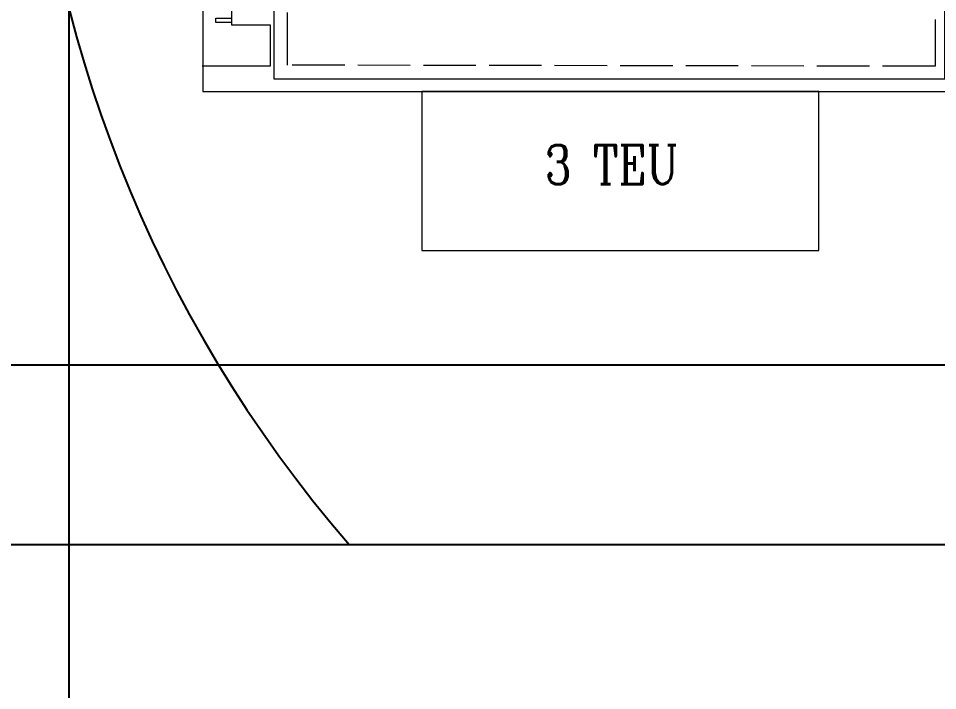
# Model space of a CAD drawing. Header units: millimetres. Extents: x -4 to 3776, y -4 to 4079.
# Drawn here: x 358.8 to 429.4, y 140.8 to 192.5 of the extents above; entities that cross this region are included whole.
import ezdxf
from ezdxf import colors
from ezdxf.entities.mleader import LeaderData, LeaderLine
from ezdxf.math import Vec2, Vec3

# ---------------------------------------------------------------- set-up
doc = ezdxf.new("R2010")
doc.units = ezdxf.units.MM
doc.linetypes.add('PDF_IMPORT', pattern=[1, 0.8, -0.2])
for name, color, linetype in [('BK_kedu', 255, 'Continuous'), ('HOLD3', 7, 'Continuous'), ('PDF_0', 7, 'Continuous')]:
    doc.layers.add(name, color=color, linetype=linetype)
doc.layers.add('Sheet$GRID', color=254, linetype='Continuous', true_color=0xbebebe)
doc.styles.add('ROMANC', font='ROMANC.shx', dxfattribs={"width": 0.8, "bigfont": 'HZDX.shx'})
doc.styles.get("Standard").update_dxf_attribs({"font": 'arial.ttf'})

# ---------------------------------------------------------------- blocks, each defined once
blk = doc.blocks.new('1teu')
at = {"layer": 'PDF_0', "lineweight": 0}
for points in [[(4618.027, 3473.056), (4618.027, 3410.079), (4681.004, 3410.079), (4681.004, 3473.056)], [(4623.484, 3472.039), (4623.484, 3411.05), (4675.039, 3411.05), (4675.039, 3472.039)], [(4619.045, 3415.397), (4619.045, 3415.72), (4620.247, 3415.72), (4620.247, 3415.397)]]:
    blk.add_lwpolyline(points, close=True, dxfattribs=at)
blk.add_lwpolyline([(4617.981, 3471.114), (4623.206, 3471.114), (4623.206, 3467.924), (4620.247, 3467.924), (4620.247, 3466.028), (4623.206, 3466.028), (4623.252, 3441.568), (4623.206, 3417.061), (4620.247, 3417.061), (4620.247, 3415.212), (4623.206, 3415.212), (4623.206, 3412.021), (4617.981, 3412.021)], dxfattribs=at)
at = {"layer": 'PDF_0', "linetype": 'PDF_IMPORT', "lineweight": 0, "ltscale": 5.039986}
blk.add_lwpolyline([(4674.3, 3471.068), (4674.3, 3412.021), (4624.547, 3412.114), (4624.547, 3471.114), (4674.3, 3471.068)], dxfattribs=at)

msp = doc.modelspace()

# ---------------------------------------------------------------- linework, layer by layer
at = {"color": 217, "lineweight": 25, "true_color": 0x93278f}
msp.add_arc((460.872, 218.374), 101.371, 144.54124, 220.84349, dxfattribs=at)
at = {"layer": 'HOLD3', "color": 0, "lineweight": 25}
msp.add_lwpolyline([(309.372, 165.875), (310.42, 165.875), (317.464, 165.875), (324.508, 165.875), (331.551, 165.875), (338.595, 165.875), (345.639, 165.875), (352.683, 165.875), (359.726, 165.875), (366.77, 165.875), (372.675, 165.875), (373.372, 165.875), (373.814, 165.875), (374.07, 165.875), (380.858, 165.875), (387.902, 165.875), (394.945, 165.875), (401.989, 165.875), (409.033, 165.876), (416.077, 165.876), (423.12, 165.876), (430.164, 165.877), (435.372, 165.877)], dxfattribs=at)
at = {"layer": 'PDF_0', "lineweight": 0}
msp.add_lwpolyline([(389.757, 186.886), (389.757, 174.679), (420.274, 174.679), (420.274, 186.886)], close=True, dxfattribs=at)
at = {"layer": 'Sheet$GRID'}
for points in [[(362.653, 608.276), (362.653, 0.013)], [(0.007, 152.078), (870.358, 152.078)]]:
    msp.add_lwpolyline(points, dxfattribs=at)

# ---------------------------------------------------------------- block references
at = {"color": 4, "lineweight": 25}
msp.add_blockref('1teu', (-4245.099, -3223.193), dxfattribs=at)

# ---------------------------------------------------------------- texts
at = {"color": 4, "lineweight": 25, "insert": (399.21, 182.78), "char_height": 3, "attachment_point": 1, "style": 'ROMANC'}
msp.add_mtext('{\\Fromanc,hzdx|c134;3 TEU}', dxfattribs=at)

# ---------------------------------------------------------------- leaders
at = {"layer": 'BK_kedu'}
ml = msp.add_multileader_mtext('Standard', dxfattribs=at)
ml.set_content('', color=256)
ml.set_leader_properties()
ml.build(insert=Vec2(0, 0))
ml.multileader.update_dxf_attribs({"text_right_attachment_type": 6, "dogleg_length": 0.36, "arrow_head_size": 0.18})
ctx = ml.context
ctx.base_point, ctx.char_height, ctx.arrow_head_size, ctx.landing_gap_size, ctx.plane_origin = Vec3(3775.999, 4079.328), 0.18, 0.18, 0.09, Vec3(3774.639, 4079.328)
ctx.right_attachment = 6
notes = []
notes.append((ctx, [(0, (0, 0, 0), (0, 0), (1, 0), 1, [])]))
ctx.mtext.insert, ctx.mtext.flow_direction = Vec3(3776.089, 4079.418), 5
for ctx, leaders in notes:
    for number, flags, end, landing, length, lines in leaders:
        leader = LeaderData()
        leader.index, (leader.has_last_leader_line, leader.has_dogleg_vector, leader.attachment_direction) = number, flags
        leader.last_leader_point, leader.dogleg_vector, leader.dogleg_length = Vec3(end), Vec3(landing), length
        for number, points, colour, breaks in lines:
            line = LeaderLine()
            line.index, line.vertices, line.color, line.breaks = number, Vec3.list(points), colors.encode_raw_color(colour), breaks
            leader.lines.append(line)
        ctx.leaders.append(leader)

doc.saveas('drawing.dxf')
